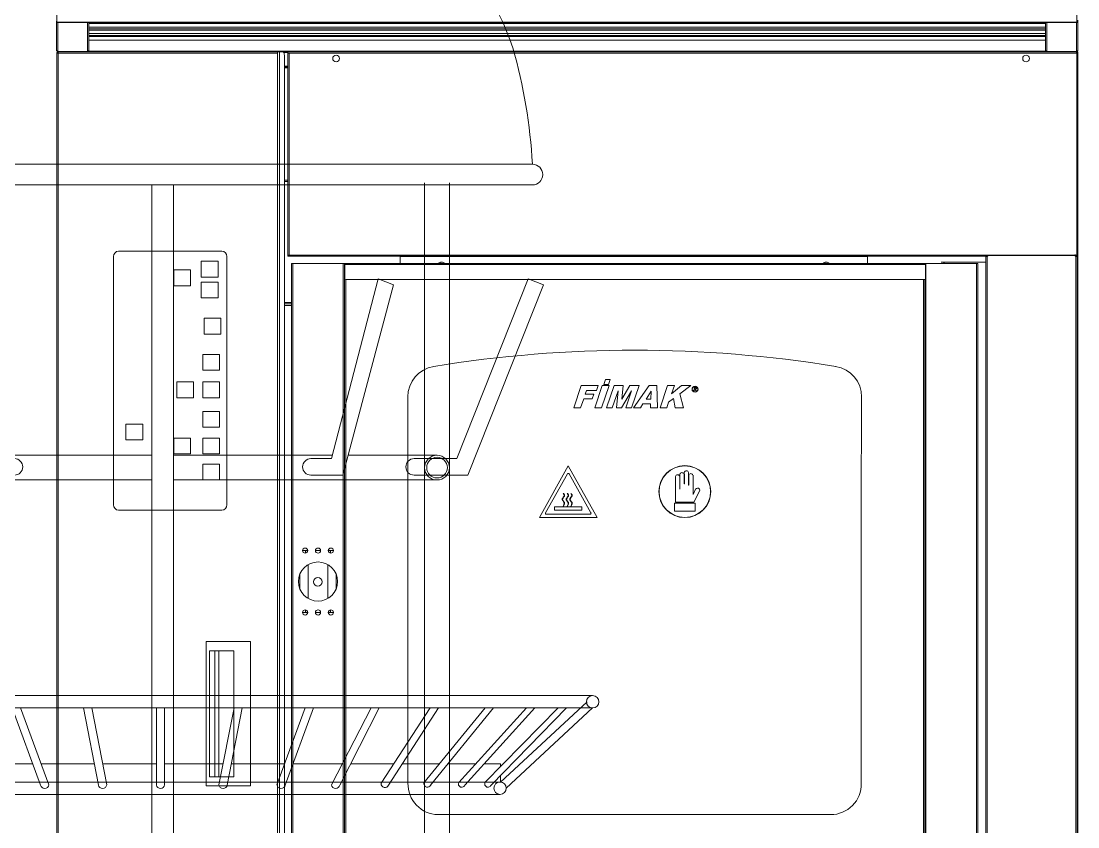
# Model space of a CAD drawing. Header units: millimetres. Extents: x 54215 to 67697, y 23496 to 56611.
# Drawn here: x 57305.5 to 57407.9, y 37597.1 to 37675.2 of the extents above; entities that cross this region are included whole.
import ezdxf

# ---------------------------------------------------------------- set-up
doc = ezdxf.new("R2010")
doc.units = ezdxf.units.MM
doc.layers.add('0 rölöve', color=7, linetype='Continuous', true_color=0xf1380e)
doc.layers.add('no3_duvar kaplama', color=8, linetype='Continuous', lineweight=0)
doc.layers.add('no3_tefriş arka ince', color=65, linetype='Continuous', lineweight=13)

# ---------------------------------------------------------------- blocks, each defined once
blk = doc.blocks.new('fimak tirimli')
at = {"layer": 'no3_tefriş arka ince', "linetype": 'Continuous', "lineweight": 0}
for p, q in [((1903.48, 4751.73), (1903.48, 4749.71)), ((2002.38, 4749.71), (2002.38, 4751.73)), ((1903.46, 4749.81), (1903.46, 4749.83)), ((1903.46, 4747.01), (1903.46, 4749.81)), ((1903.48, 4749.71), (2002.38, 4749.71)), ((1903.59, 4749.71), (1903.59, 4749.68)), ((1903.67, 4749.68), (1903.59, 4749.68)), ((1903.59, 4746.88), (1903.59, 4749.68)), ((1903.67, 4749.71), (1903.67, 4749.68)), ((1903.69, 4749.69), (1903.67, 4749.68)), ((1903.69, 4749.71), (1903.69, 4749.69)), ((1906.46, 4749.69), (1903.69, 4749.69)), ((1906.46, 4749.71), (1906.46, 4749.69)), ((1906.46, 4746.88), (1906.46, 4749.69)), ((1906.59, 4747.01), (1906.59, 4749.71)), ((1906.59, 4749.7), (1999.36, 4749.7)), ((1906.59, 4749.58), (1999.36, 4749.58)), ((1906.59, 4749.25), (1999.36, 4749.25)), ((1906.59, 4749.25), (1999.36, 4749.25)), ((1999.36, 4747.01), (1999.36, 4749.71)), ((1999.49, 4749.69), (1999.49, 4749.71)), ((1999.49, 4746.88), (1999.49, 4749.69)), ((1999.49, 4749.69), (2002.26, 4749.69)), ((2002.26, 4749.69), (2002.26, 4749.71)), ((2002.26, 4749.69), (2002.27, 4749.68)), ((2002.27, 4749.68), (2002.27, 4749.71)), ((2002.27, 4749.68), (2002.36, 4749.68)), ((2002.36, 4749.68), (2002.36, 4749.71)), ((2002.36, 4746.88), (2002.36, 4749.68)), ((2002.49, 4749.81), (2002.37, 4749.81)), ((2002.49, 4749.81), (2002.49, 4749.9)), ((2002.49, 4747.01), (2002.49, 4749.81)), ((1906.59, 4749.07), (1999.36, 4749.07)), ((1906.59, 4748.95), (1999.36, 4748.95)), ((1906.59, 4748.62), (1999.36, 4748.62)), ((1906.59, 4748.62), (1999.36, 4748.62)), ((1906.59, 4748.44), (1999.36, 4748.44)), ((1906.59, 4748.32), (1999.36, 4748.32)), ((1906.59, 4747.99), (1999.36, 4747.99)), ((1906.59, 4747.99), (1999.36, 4747.99)), ((1906.6, 4747.99), (1906.6, 4747)), ((1999.35, 4747.99), (1999.35, 4747)), ((1903.46, 4747.01), (1903.46, 4747.01)), ((1903.46, 4747), (1903.46, 4747.01)), ((1903.46, 4746.97), (1903.46, 4747)), ((1903.5, 4746.71), (1903.5, 4746.77)), ((1903.5, 4746.77), (1903.62, 4746.77)), ((1903.5, 4662.91), (1903.5, 4746.71)), ((1903.5, 4746.71), (1903.62, 4746.71)), ((1903.59, 4746.87), (1903.56, 4746.87)), ((1903.59, 4746.88), (1906.46, 4746.88)), ((1906.47, 4746.87), (1903.59, 4746.87)), ((1903.62, 4746.83), (1903.6, 4746.83)), ((1903.6, 4746.83), (1903.6, 4746.77)), ((1903.62, 4746.77), (1903.62, 4746.87)), ((1924.88, 4746.83), (1903.62, 4746.83)), ((1903.62, 4746.71), (1903.62, 4746.83)), ((1903.62, 4746.71), (1903.62, 4746.77)), ((1903.62, 4746.77), (1903.62, 4746.77)), ((1903.62, 4662.91), (1903.62, 4746.71)), ((1903.62, 4746.71), (1924.88, 4746.71)), ((1906.72, 4746.89), (1906.52, 4746.89)), ((1925.34, 4746.89), (1906.52, 4746.89)), ((1906.72, 4746.9), (1906.58, 4746.93)), ((1906.72, 4746.9), (1999.23, 4746.9)), ((1924.88, 4746.83), (1924.88, 4662.83)), ((1924.88, 4746.83), (1925.08, 4746.83)), ((1925.08, 4746.83), (1925.08, 4662.83)), ((1925.44, 4746.83), (1925.08, 4746.83)), ((1925.34, 4746.83), (1925.34, 4746.89)), ((1925.49, 4746.8), (1925.9, 4746.8)), ((1925.9, 4746.79), (1925.5, 4746.79)), ((1925.5, 4746.78), (1925.9, 4746.78)), ((1925.55, 4745.03), (1925.55, 4746.53)), ((1925.9, 4746.89), (1925.9, 4746.78)), ((1999.43, 4746.89), (1925.9, 4746.89)), ((1925.9, 4746.72), (1925.9, 4746.83)), ((1925.9, 4746.83), (2002.36, 4746.83)), ((1925.9, 4745.45), (1925.9, 4746.78)), ((1925.9, 4746.78), (1925.9, 4746.78)), ((1925.9, 4746.72), (1926.01, 4746.72)), ((1925.9, 4746.72), (1925.9, 4727.13)), ((1926.01, 4746.72), (2002.38, 4746.72)), ((1926.01, 4746.72), (1926.01, 4727.13)), ((1999.37, 4746.93), (1999.23, 4746.9)), ((1999.48, 4746.87), (2002.36, 4746.87)), ((2002.36, 4746.88), (1999.49, 4746.88)), ((2000.08, 4746.87), (2000.08, 4746.86)), ((2000.17, 4746.83), (2000.17, 4746.87)), ((2000.24, 4746.86), (2000.22, 4746.87)), ((2000.24, 4746.86), (2000.22, 4746.84)), ((2000.26, 4746.83), (2000.34, 4746.83)), ((2000.34, 4746.83), (2000.34, 4746.83)), ((2000.53, 4746.87), (2000.53, 4746.83)), ((2002.28, 4746.87), (2002.28, 4746.83)), ((2002.36, 4746.87), (2002.39, 4746.87)), ((2002.38, 4746.83), (2002.36, 4746.83)), ((2002.38, 4746.83), (2002.38, 4746.73)), ((2002.38, 4746.72), (2002.49, 4746.72)), ((2002.38, 4727.13), (2002.38, 4746.72)), ((2002.39, 4746.87), (2002.39, 4746.83)), ((2002.49, 4747.01), (2002.49, 4747.01)), ((2002.49, 4747), (2002.49, 4747.01)), ((2002.49, 4746.97), (2002.49, 4747)), ((2002.49, 4746.72), (2002.49, 4746.77)), ((2002.49, 4727.13), (2002.49, 4746.72)), ((1925.9, 4745.44), (1925.55, 4745.44)), ((1925.9, 4745.43), (1925.55, 4745.43)), ((1925.9, 4745.33), (1925.55, 4745.33)), ((1925.55, 4745.28), (1925.9, 4745.28)), ((1925.55, 4745.03), (1925.55, 4664.63)), ((1925.55, 4745.03), (1925.55, 4745.03)), ((1925.55, 4745.03), (1925.55, 4664.63)), ((1925.9, 4745.45), (1925.9, 4745.34)), ((1925.9, 4745.45), (1925.9, 4745.45)), ((1925.9, 4745.34), (1925.9, 4745.34)), ((1925.55, 4734.41), (1925.9, 4734.41)), ((1925.9, 4734.26), (1925.55, 4734.26)), ((1908.98, 4727.01), (1908.98, 4702.91)), ((1919.48, 4727.51), (1909.48, 4727.51)), ((1919.98, 4702.91), (1919.98, 4727.01)), ((1925.9, 4727.13), (1925.9, 4727.02)), ((1925.9, 4727.13), (1926.01, 4727.13)), ((1925.9, 4727.02), (1993.74, 4727.02)), ((1926.01, 4727.13), (2002.38, 4727.13)), ((1936.79, 4727.02), (1936.79, 4727.01)), ((1936.79, 4727.01), (1982.09, 4727.01)), ((1936.79, 4726.33), (1936.79, 4727.01)), ((1982.09, 4727.01), (1982.09, 4727.02)), ((1982.09, 4727.01), (1982.09, 4726.33)), ((1993.57, 4727), (1993.57, 4727.02)), ((1993.57, 4726.45), (1993.57, 4727.02)), ((1993.57, 4665.49), (1993.57, 4727)), ((1993.57, 4727), (1993.69, 4727)), ((1993.69, 4727), (1993.69, 4727.02)), ((1993.69, 4665.49), (1993.69, 4727)), ((1993.78, 4727.09), (1993.78, 4727.12)), ((1993.78, 4727.09), (2002.21, 4727.09)), ((2002.24, 4727.02), (2002.39, 4727.02)), ((2002.3, 4727.02), (2002.3, 4727)), ((2002.3, 4727), (2002.3, 4663)), ((2002.3, 4727), (2002.42, 4727)), ((2002.39, 4727.13), (2002.38, 4727.13)), ((2002.49, 4727.13), (2002.39, 4727.13)), ((2002.39, 4727.13), (2002.39, 4727.02)), ((2002.39, 4727.1), (2002.42, 4727.1)), ((2002.42, 4727.1), (2002.42, 4727)), ((2002.42, 4727), (2002.42, 4663)), ((2002.49, 4727.13), (2002.49, 4668.63)), ((1926.24, 4726.33), (1926.24, 4664.63)), ((1926.37, 4726.33), (1926.24, 4726.33)), ((1926.37, 4726.33), (1926.37, 4664.63)), ((1926.37, 4726.33), (1931.25, 4726.33)), ((1931.38, 4726.33), (1931.25, 4726.33)), ((1931.25, 4726.33), (1931.25, 4664.63)), ((1931.38, 4726.33), (1931.38, 4664.75)), ((1931.39, 4726.33), (1931.38, 4726.33)), ((1931.39, 4726.33), (1931.4, 4726.33)), ((1931.39, 4726.33), (1931.39, 4664.75)), ((1931.4, 4726.33), (1931.4, 4726.23)), ((1931.4, 4726.33), (1931.41, 4726.33)), ((1931.4, 4726.23), (1931.41, 4726.23)), ((1931.41, 4726.21), (1931.41, 4726.33)), ((1931.41, 4726.33), (1987.64, 4726.33)), ((1931.41, 4726.21), (1931.41, 4724.86)), ((1931.41, 4726.21), (1987.71, 4726.21)), ((1940.71, 4726.46), (1940.52, 4726.33)), ((1941.03, 4726.38), (1940.89, 4726.45)), ((1978.01, 4726.46), (1977.82, 4726.33)), ((1978.33, 4726.38), (1978.19, 4726.45)), ((1987.64, 4726.33), (1987.64, 4726.33)), ((1987.64, 4726.33), (1987.76, 4726.33)), ((1987.71, 4726.26), (1987.71, 4726.21)), ((1987.71, 4724.86), (1987.71, 4726.21)), ((1992.66, 4726.33), (1987.76, 4726.33)), ((1987.76, 4726.33), (1987.76, 4665.38)), ((1989.5, 4726.45), (1989.24, 4726.45)), ((1989.5, 4726.45), (1989.53, 4726.45)), ((1989.5, 4726.33), (1989.5, 4726.45)), ((1993.57, 4726.45), (1989.53, 4726.45)), ((1989.53, 4726.33), (1989.53, 4726.45)), ((1992.66, 4726.33), (1992.78, 4726.33)), ((1992.66, 4726.33), (1992.66, 4665.49)), ((1992.78, 4726.33), (1992.78, 4665.49)), ((1993.57, 4726.45), (1993.57, 4666.75)), ((1993.57, 4726.45), (1993.57, 4726.45)), ((1931.51, 4724.76), (1931.51, 4666.2)), ((1931.51, 4724.76), (1987.61, 4724.76)), ((1987.51, 4666.2), (1987.51, 4724.76)), ((1987.64, 4724.77), (1987.64, 4666.2)), ((1987.64, 4666.2), (1987.64, 4724.77)), ((1925.55, 4722.55), (1926.24, 4722.55)), ((1926.24, 4722.4), (1925.55, 4722.4)), ((1926.24, 4722.25), (1925.55, 4722.25)), ((1953.6, 4712.34), (1954.33, 4714.49)), ((1954.33, 4714.49), (1955.98, 4714.49)), ((1955.64, 4712.34), (1956.37, 4714.49)), ((1955.98, 4714.49), (1955.81, 4713.99)), ((1957.04, 4714.49), (1956.31, 4712.34)), ((1956.37, 4714.49), (1957.04, 4714.49)), ((1956.52, 4714.6), (1956.68, 4715.07)), ((1956.99, 4714.6), (1956.52, 4714.6)), ((1956.68, 4715.07), (1957.15, 4715.07)), ((1956.78, 4712.34), (1957.51, 4714.49)), ((1957.15, 4715.07), (1956.99, 4714.6)), ((1957.51, 4714.49), (1958.4, 4714.49)), ((1958.4, 4714.49), (1958.28, 4713.18)), ((1958.28, 4713.18), (1959.05, 4714.49)), ((1959.05, 4714.49), (1959.94, 4714.49)), ((1959.94, 4714.49), (1959.21, 4712.34)), ((1959.4, 4712.34), (1960.92, 4714.49)), ((1960.92, 4714.49), (1961.67, 4714.49)), ((1961.67, 4714.49), (1961.74, 4712.34)), ((1961.97, 4712.34), (1962.7, 4714.49)), ((1962.7, 4714.49), (1963.37, 4714.49)), ((1963.37, 4714.49), (1963.09, 4713.68)), ((1963.09, 4713.68), (1964.07, 4714.49)), ((1964.95, 4714.49), (1963.9, 4713.68)), ((1964.07, 4714.49), (1964.95, 4714.49)), ((1965.24, 4714.02), (1965.31, 4714.25)), ((1965.27, 4714.33), (1965.41, 4714.33)), ((1965.27, 4714.32), (1965.27, 4714.33)), ((1965.37, 4714.31), (1965.33, 4714.16)), ((1937.53, 4710.12), (1937.51, 4713.38)), ((1954.83, 4713.99), (1954.72, 4713.65)), ((1954.72, 4713.65), (1955.55, 4713.65)), ((1955.81, 4713.99), (1954.83, 4713.99)), ((1955.55, 4713.65), (1955.4, 4713.21)), ((1957.9, 4713.98), (1957.34, 4712.34)), ((1957.75, 4712.34), (1957.9, 4713.98)), ((1959.21, 4713.98), (1958.24, 4712.34)), ((1958.65, 4712.34), (1959.21, 4713.98)), ((1961.1, 4713.94), (1960.62, 4713.18)), ((1961.08, 4713.18), (1961.1, 4713.94)), ((1963.9, 4713.68), (1964.25, 4712.34)), ((1965.17, 4713.94), (1965.17, 4713.95)), ((1965.32, 4713.94), (1965.17, 4713.94)), ((1965.32, 4714.14), (1965.29, 4714.01)), ((1965.32, 4713.95), (1965.32, 4713.94)), ((1965.44, 4713.94), (1965.37, 4714.13)), ((1965.42, 4714.14), (1965.46, 4714.02)), ((1965.53, 4713.94), (1965.44, 4713.94)), ((1965.54, 4713.95), (1965.53, 4713.94)), ((1981.49, 4702.27), (1981.52, 4713.38)), ((1954.27, 4712.34), (1953.6, 4712.34)), ((1954.57, 4713.21), (1954.27, 4712.34)), ((1955.4, 4713.21), (1954.57, 4713.21)), ((1956.31, 4712.34), (1955.64, 4712.34)), ((1957.34, 4712.34), (1956.78, 4712.34)), ((1958.24, 4712.34), (1957.75, 4712.34)), ((1959.21, 4712.34), (1958.65, 4712.34)), ((1960.08, 4712.34), (1959.4, 4712.34)), ((1960.31, 4712.7), (1960.08, 4712.34)), ((1961.06, 4712.7), (1960.31, 4712.7)), ((1960.62, 4713.18), (1961.08, 4713.18)), ((1961.05, 4712.34), (1961.06, 4712.7)), ((1961.74, 4712.34), (1961.05, 4712.34)), ((1962.64, 4712.34), (1961.97, 4712.34)), ((1962.81, 4712.86), (1962.64, 4712.34)), ((1963.29, 4713.22), (1962.81, 4712.86)), ((1963.44, 4712.34), (1963.29, 4713.22)), ((1964.25, 4712.34), (1963.44, 4712.34)), ((1937.53, 4710.12), (1937.53, 4675.92)), ((1953.07, 4706.7), (1950.27, 4701.7)), ((1953.07, 4706.7), (1955.88, 4701.7)), ((1964.32, 4706.06), (1964.32, 4705.89)), ((1964.74, 4706.06), (1964.74, 4705.79)), ((1952.99, 4705.91), (1950.88, 4702.15)), ((1953.16, 4705.91), (1955.27, 4702.15)), ((1963.47, 4703.19), (1963.47, 4705.68)), ((1963.88, 4705.68), (1963.88, 4704.44)), ((1963.9, 4705.68), (1963.88, 4705.68)), ((1963.89, 4705.89), (1963.89, 4705.68)), ((1963.9, 4704.44), (1963.9, 4705.68)), ((1964.33, 4705.89), (1964.31, 4705.89)), ((1964.31, 4705.89), (1964.31, 4704.96)), ((1964.33, 4704.96), (1964.33, 4705.89)), ((1964.73, 4705.79), (1964.73, 4704.81)), ((1964.75, 4705.79), (1964.73, 4705.79)), ((1964.75, 4704.81), (1964.75, 4705.79)), ((1965.17, 4703.93), (1965.17, 4705.79)), ((1952.57, 4704.01), (1952.6, 4704.01)), ((1952.96, 4704.01), (1952.99, 4704.01)), ((1953.31, 4704.01), (1953.34, 4704.01)), ((1963.88, 4704.44), (1963.9, 4704.44)), ((1964.31, 4704.96), (1964.33, 4704.96)), ((1964.73, 4704.81), (1964.75, 4704.81)), ((1965.17, 4703.93), (1965.42, 4704.43)), ((1965.25, 4703.19), (1965.79, 4704.24)), ((1965.38, 4703.07), (1963.38, 4703.07)), ((1963.38, 4703.07), (1963.38, 4702.32)), ((1965.25, 4703.19), (1963.47, 4703.19)), ((1965.38, 4702.32), (1965.38, 4703.07)), ((1909.48, 4702.41), (1919.48, 4702.41)), ((1950.96, 4702), (1955.18, 4702)), ((1951.75, 4702.72), (1951.75, 4702.41)), ((1951.75, 4702.72), (1954.4, 4702.72)), ((1951.75, 4702.41), (1954.4, 4702.41)), ((1952.58, 4702.8), (1952.61, 4702.8)), ((1952.97, 4702.8), (1953, 4702.8)), ((1953.32, 4702.8), (1953.35, 4702.8)), ((1954.4, 4702.72), (1954.4, 4702.41)), ((1963.38, 4702.32), (1965.38, 4702.32)), ((1981.49, 4702.27), (1981.49, 4675.91)), ((1950.27, 4701.7), (1955.88, 4701.7)), ((1927.81, 4698.48), (1927.31, 4698.48)), ((1927.59, 4698.48), (1927.59, 4698.23)), ((1929.06, 4698.48), (1928.56, 4698.48)), ((1930.31, 4698.48), (1929.81, 4698.48)), ((1930.01, 4698.24), (1930.01, 4698.48)), ((1927.85, 4697.12), (1927.85, 4693.84)), ((1929.75, 4693.83), (1929.75, 4697.14)), ((1927.06, 4696.22), (1927.06, 4694.74)), ((1930.56, 4694.74), (1930.56, 4696.22)), ((1928.8, 4692.73), (1928.82, 4692.73)), ((1927.31, 4692.48), (1927.81, 4692.48)), ((1927.59, 4692.72), (1927.59, 4692.48)), ((1927.62, 4692.72), (1927.59, 4692.72)), ((1928.56, 4692.48), (1929.06, 4692.48)), ((1928.78, 4692.73), (1928.83, 4692.73)), ((1929.81, 4692.48), (1930.31, 4692.48)), ((1930.01, 4692.72), (1929.99, 4692.72)), ((1930.01, 4692.48), (1930.01, 4692.72)), ((1917.98, 4675.66), (1917.98, 4689.66)), ((1922.28, 4689.66), (1917.98, 4689.66)), ((1922.28, 4675.66), (1922.28, 4689.66)), ((1918.29, 4688.76), (1918.29, 4676.56)), ((1920.65, 4688.76), (1918.29, 4688.76)), ((1918.8, 4688.76), (1918.8, 4676.56)), ((1919.21, 4688.76), (1919.21, 4676.56)), ((1920.65, 4688.76), (1920.65, 4676.56)), ((1920.65, 4676.56), (1918.29, 4676.56)), ((1922.28, 4675.66), (1917.98, 4675.66)), ((1940.44, 4672.88), (1978.51, 4672.88))]:
    blk.add_line(p, q, dxfattribs=at)
at = {"layer": 'no3_tefriş arka ince', "linetype": 'Continuous', "lineweight": 0, "flags": 128}
blk.add_lwpolyline([(1925.55, 4746.53), (1925.54, 4746.59), (1925.54, 4746.65), (1925.53, 4746.7), (1925.52, 4746.75), (1925.5, 4746.78), (1925.48, 4746.81), (1925.46, 4746.83), (1925.44, 4746.83)], dxfattribs=at)
at = {"layer": 'no3_tefriş arka ince'}
for points in [[(1919.12, 4725.01), (1917.49, 4725.01), (1917.49, 4726.55), (1919.12, 4726.55)], [(1916.46, 4724.17), (1914.83, 4724.17), (1914.83, 4725.71), (1916.46, 4725.71)], [(1919.12, 4722.98), (1917.49, 4722.98), (1917.49, 4724.52), (1919.12, 4724.52)], [(1919.4, 4719.48), (1917.77, 4719.48), (1917.77, 4721.02), (1919.4, 4721.02)], [(1919.26, 4715.98), (1917.63, 4715.98), (1917.63, 4717.51), (1919.26, 4717.51)], [(1916.74, 4713.31), (1915.11, 4713.31), (1915.11, 4714.85), (1916.74, 4714.85)], [(1919.26, 4713.31), (1917.63, 4713.31), (1917.63, 4714.85), (1919.26, 4714.85)], [(1919.26, 4710.44), (1917.63, 4710.44), (1917.63, 4711.98), (1919.26, 4711.98)], [(1911.81, 4709.21), (1910.18, 4709.21), (1910.18, 4710.75), (1911.81, 4710.75)], [(1916.46, 4707.85), (1914.83, 4707.85), (1914.83, 4709.39), (1916.46, 4709.39)], [(1919.26, 4707.85), (1917.63, 4707.85), (1917.63, 4709.39), (1919.26, 4709.39)], [(1919.26, 4705.33), (1917.63, 4705.33), (1917.63, 4706.87), (1919.26, 4706.87)]]:
    blk.add_lwpolyline(points, close=True, dxfattribs=at)
at = {"layer": 'no3_tefriş arka ince', "linetype": 'Continuous', "lineweight": 0}
for centre, radius in [((1930.56, 4746.19), 0.325), ((1997.46, 4746.19), 0.325), ((1965.37, 4714.13), 0.29), ((1965.37, 4714.13), 0.279), ((1964.38, 4704.2), 2.52), ((1964.38, 4704.2), 2.5), ((1927.56, 4698.48), 0.25), ((1928.81, 4698.48), 0.25), ((1930.06, 4698.48), 0.25), ((1928.81, 4695.48), 1.9), ((1928.79, 4695.45), 0.425), ((1927.56, 4692.48), 0.25), ((1928.81, 4692.48), 0.25), ((1930.06, 4692.48), 0.25)]:
    blk.add_circle(centre, radius, dxfattribs=at)
for centre, radius, start, end in [((1906.46, 4749.82), 0.13, 269.9753, 305.7283), ((1999.49, 4749.82), 0.13, 234.2669, 270.0295), ((1903.56, 4746.97), 0.101, 180, 270), ((1903.6, 4746.73), 0.101, 90, 156.0332), ((2000.17, 4746.78), 0.11, 27.1782, 45), ((2000.53, 4746.77), 0.1, 90, 142.2694), ((2002.39, 4746.97), 0.101, 270, 360), ((1909.48, 4727.01), 0.5, 90.076, 180.0001), ((1919.48, 4727.01), 0.5, 0, 90), ((1993.68, 4727.1), 0.1, 275.8602, 354.1398), ((2002.31, 4727.1), 0.1, 185.8602, 264.1398), ((1940.79, 4726.06), 0.4, 90, 137.9188), ((1940.79, 4726.06), 0.4, 42.0812, 90), ((1978.09, 4726.06), 0.4, 90, 137.9188), ((1978.09, 4726.06), 0.4, 42.0812, 90), ((1931.51, 4724.86), 0.1, 180, 270), ((1987.61, 4724.86), 0.1, 270, 0), ((1959.52, 4595.86), 122.05, 80.8144, 99.1856), ((1940.51, 4713.38), 3, 99.1856, 180), ((1978.52, 4713.38), 3, 0, 80.8144), ((1965.4, 4714.17), 0.141, 90.4535, 100.1191), ((1964.53, 4705.99), 0.224, 18.3685, 161.6315), ((1953.07, 4705.86), 0.102, 29.3022, 150.6978), ((1963.68, 4705.61), 0.224, 18.3685, 161.6315), ((1964.1, 4705.82), 0.224, 18.3685, 161.6315), ((1964.95, 4705.72), 0.224, 18.3685, 161.6315), ((1965.61, 4704.34), 0.208, 331.8889, 153.2262), ((1909.48, 4702.91), 0.5, 180, 270), ((1919.48, 4702.91), 0.5, 270, 0), ((1950.96, 4702.1), 0.102, 150.6978, 270), ((1955.18, 4702.1), 0.102, 270, 29.3022), ((1940.5, 4675.85), 2.97, 178.6891, 268.8897), ((1978.53, 4675.84), 2.96, 269.6372, 1.2446)]:
    blk.add_arc(centre, radius, start, end, dxfattribs=at)
for points, knots in [([(1903.46, 4749.81), (1903.46, 4749.79), (1903.47, 4749.76), (1903.5, 4749.72), (1903.54, 4749.69), (1903.57, 4749.68), (1903.59, 4749.68)], [0, 0, 0, 0, 0.249996, 0.499994, 0.749997, 1, 1, 1, 1]), ([(2002.49, 4749.81), (2002.48, 4749.79), (2002.48, 4749.76), (2002.45, 4749.72), (2002.41, 4749.69), (2002.37, 4749.68), (2002.36, 4749.68)], [0, 0, 0, 0, 0.249997, 0.499995, 0.750011, 1, 1, 1, 1]), ([(1903.59, 4746.88), (1903.57, 4746.88), (1903.54, 4746.89), (1903.5, 4746.92), (1903.47, 4746.96), (1903.46, 4746.99), (1903.46, 4747.01)], [0, 0, 0, 0, 0.250002, 0.499998, 0.749993, 1, 1, 1, 1]), ([(1903.46, 4747), (1903.46, 4746.99), (1903.47, 4746.95), (1903.5, 4746.91), (1903.54, 4746.88), (1903.57, 4746.88), (1903.59, 4746.87)], [0, 0, 0, 0, 0.250002, 0.499999, 0.749995, 1, 1, 1, 1]), ([(1906.59, 4747.01), (1906.59, 4746.99), (1906.58, 4746.96), (1906.55, 4746.91), (1906.51, 4746.88), (1906.48, 4746.88), (1906.46, 4746.88)], [0, 0, 0, 0, 0.249999, 0.499994, 0.750001, 1, 1, 1, 1]), ([(1906.47, 4746.87), (1906.48, 4746.87), (1906.5, 4746.88), (1906.53, 4746.89), (1906.56, 4746.9), (1906.57, 4746.92), (1906.57, 4746.92)], [0, 0, 0, 0, 0.250006, 0.500009, 0.749999, 1, 1, 1, 1]), ([(1906.57, 4746.92), (1906.58, 4746.94), (1906.6, 4746.96), (1906.6, 4746.99), (1906.6, 4747)], [0, 0, 0, 0, 0.500008, 1, 1, 1, 1]), ([(1925.34, 4746.89), (1925.34, 4746.89), (1925.34, 4746.89), (1925.34, 4746.86), (1925.33, 4746.84), (1925.33, 4746.83)], [0, 0, 0, 0, 0.380412, 0.760915, 1, 1, 1, 1]), ([(1999.37, 4746.92), (1999.36, 4746.94), (1999.35, 4746.96), (1999.35, 4746.99), (1999.35, 4747)], [0, 0, 0, 0, 0.500005, 1, 1, 1, 1]), ([(1999.36, 4747.01), (1999.36, 4746.99), (1999.36, 4746.96), (1999.39, 4746.91), (1999.44, 4746.88), (1999.47, 4746.88), (1999.49, 4746.88)], [0, 0, 0, 0, 0.249996, 0.499987, 0.74999, 1, 1, 1, 1]), ([(1999.48, 4746.87), (1999.47, 4746.87), (1999.45, 4746.88), (1999.42, 4746.89), (1999.39, 4746.9), (1999.38, 4746.92), (1999.37, 4746.92)], [0, 0, 0, 0, 0.250002, 0.500028, 0.750018, 1, 1, 1, 1]), ([(2000.08, 4746.86), (2000.08, 4746.85), (2000.08, 4746.84), (2000.08, 4746.82), (2000.08, 4746.82)], [0, 0, 0, 0, 0.8991917, 1, 1, 1, 1]), ([(2002.36, 4746.88), (2002.37, 4746.88), (2002.41, 4746.89), (2002.45, 4746.92), (2002.48, 4746.96), (2002.48, 4746.99), (2002.49, 4747.01)], [0, 0, 0, 0, 0.249988, 0.499998, 0.750006, 1, 1, 1, 1]), ([(2002.49, 4747), (2002.48, 4746.99), (2002.48, 4746.95), (2002.45, 4746.91), (2002.41, 4746.88), (2002.37, 4746.88), (2002.36, 4746.87)], [0, 0, 0, 0, 0.250003, 0.500001, 0.750011, 1, 1, 1, 1]), ([(2002.36, 4746.83), (2002.36, 4746.83), (2002.36, 4746.83), (2002.37, 4746.8), (2002.37, 4746.77), (2002.37, 4746.74), (2002.38, 4746.72)], [0, 0, 0, 0, 0.2499911, 0.5000118, 0.7499988, 1, 1, 1, 1]), ([(2002.49, 4746.72), (2002.48, 4746.74), (2002.48, 4746.77), (2002.46, 4746.8), (2002.42, 4746.83), (2002.39, 4746.83), (2002.38, 4746.83)], [0, 0, 0, 0, 0.250005, 0.499989, 0.750012, 1, 1, 1, 1]), ([(2002.39, 4746.72), (2002.39, 4746.73), (2002.39, 4746.73), (2002.38, 4746.73), (2002.38, 4746.73), (2002.38, 4746.73), (2002.38, 4746.73)], [0, 0, 0, 0, 0.250005, 0.500053, 0.750008, 1, 1, 1, 1]), ([(2002.39, 4746.87), (2002.4, 4746.87), (2002.43, 4746.87), (2002.46, 4746.85), (2002.48, 4746.81), (2002.48, 4746.79), (2002.49, 4746.77)], [0, 0, 0, 0, 0.250009, 0.499998, 0.750013, 1, 1, 1, 1]), ([(1993.57, 4727), (1993.57, 4727), (1993.57, 4727), (1993.6, 4727), (1993.64, 4727), (1993.67, 4727), (1993.69, 4727)], [0, 0, 0, 0, 0.2499839, 0.4999943, 0.7500223, 1, 1, 1, 1]), ([(2002.21, 4727.18), (2002.21, 4727.16), (2002.21, 4727.14), (2002.21, 4727.11), (2002.21, 4727.09)], [0, 0, 0, 0, 0.50002, 1, 1, 1, 1]), ([(2002.3, 4727), (2002.31, 4727), (2002.35, 4727), (2002.39, 4727), (2002.41, 4727), (2002.42, 4727), (2002.42, 4727)], [0, 0, 0, 0, 0.250004, 0.500027, 0.750015, 1, 1, 1, 1]), ([(1965.31, 4714.29), (1965.31, 4714.29), (1965.31, 4714.3), (1965.31, 4714.3), (1965.3, 4714.31), (1965.29, 4714.32), (1965.28, 4714.32), (1965.27, 4714.32)], [0, 0, 0, 0, 0.125307, 0.250508, 0.499867, 0.749601, 1, 1, 1, 1]), ([(1965.31, 4714.25), (1965.31, 4714.26), (1965.31, 4714.27), (1965.31, 4714.28), (1965.31, 4714.29)], [0, 0, 0, 0, 0.560266, 1, 1, 1, 1]), ([(1965.48, 4714.24), (1965.48, 4714.25), (1965.47, 4714.27), (1965.46, 4714.29), (1965.44, 4714.31), (1965.42, 4714.31), (1965.4, 4714.31)], [0, 0, 0, 0, 0.187481, 0.374392, 0.561189, 1, 1, 1, 1]), ([(1965.41, 4714.33), (1965.44, 4714.33), (1965.48, 4714.33), (1965.51, 4714.3), (1965.52, 4714.29), (1965.53, 4714.26), (1965.53, 4714.25), (1965.53, 4714.24)], [0, 0, 0, 0, 0.4982929, 0.6237293, 0.7491579, 0.8745199, 1, 1, 1, 1]), ([(1965.17, 4713.95), (1965.17, 4713.95), (1965.18, 4713.95), (1965.19, 4713.96), (1965.2, 4713.96)], [0, 0, 0, 0, 0.560474, 1, 1, 1, 1]), ([(1965.2, 4713.96), (1965.2, 4713.96), (1965.21, 4713.96), (1965.21, 4713.97), (1965.22, 4713.97)], [0, 0, 0, 0, 0.560262, 1, 1, 1, 1]), ([(1965.22, 4713.97), (1965.22, 4713.98), (1965.23, 4713.99), (1965.23, 4714.01), (1965.24, 4714.02)], [0, 0, 0, 0, 0.55949, 1, 1, 1, 1]), ([(1965.29, 4714.01), (1965.28, 4714.01), (1965.28, 4713.99), (1965.28, 4713.98), (1965.28, 4713.98)], [0, 0, 0, 0, 0.560172, 1, 1, 1, 1]), ([(1965.28, 4713.98), (1965.28, 4713.98), (1965.28, 4713.97), (1965.28, 4713.97), (1965.28, 4713.96), (1965.29, 4713.96)], [0, 0, 0, 0, 0.280649, 0.561369, 1, 1, 1, 1]), ([(1965.29, 4713.96), (1965.29, 4713.96), (1965.31, 4713.95), (1965.32, 4713.95), (1965.32, 4713.95)], [0, 0, 0, 0, 0.558473, 1, 1, 1, 1]), ([(1965.37, 4714.13), (1965.36, 4714.13), (1965.35, 4714.13), (1965.33, 4714.13), (1965.32, 4714.14)], [0, 0, 0, 0, 0.559967, 1, 1, 1, 1]), ([(1965.33, 4714.16), (1965.33, 4714.15), (1965.35, 4714.15), (1965.36, 4714.15), (1965.36, 4714.15)], [0, 0, 0, 0, 0.5600141, 1, 1, 1, 1]), ([(1965.36, 4714.15), (1965.38, 4714.15), (1965.41, 4714.16), (1965.45, 4714.18), (1965.47, 4714.21), (1965.47, 4714.23), (1965.48, 4714.24)], [0, 0, 0, 0, 0.280786, 0.56022, 0.780142, 1, 1, 1, 1]), ([(1965.53, 4714.24), (1965.53, 4714.23), (1965.53, 4714.2), (1965.48, 4714.15), (1965.44, 4714.14), (1965.42, 4714.14)], [0, 0, 0, 0, 0.2792478, 0.5601036, 1, 1, 1, 1]), ([(1965.46, 4714.02), (1965.46, 4714.01), (1965.47, 4713.99), (1965.49, 4713.97), (1965.51, 4713.96), (1965.53, 4713.95), (1965.54, 4713.95)], [0, 0, 0, 0, 0.280993, 0.560286, 0.779445, 1, 1, 1, 1]), ([(1952.58, 4702.8), (1952.6, 4702.84), (1952.64, 4702.91), (1952.68, 4703.02), (1952.68, 4703.13), (1952.63, 4703.22), (1952.57, 4703.29), (1952.52, 4703.36), (1952.48, 4703.42), (1952.49, 4703.51), (1952.55, 4703.61), (1952.63, 4703.69), (1952.68, 4703.78), (1952.69, 4703.83), (1952.68, 4703.89), (1952.63, 4703.95), (1952.59, 4703.99), (1952.57, 4704.01)], [0, 0, 0, 0, 0.091427, 0.175343, 0.251724, 0.321074, 0.395978, 0.452442, 0.502864, 0.557569, 0.620888, 0.759658, 0.800996, 0.837679, 0.872425, 0.931651, 1, 1, 1, 1]), ([(1952.61, 4702.8), (1952.63, 4702.84), (1952.67, 4702.91), (1952.72, 4703.02), (1952.71, 4703.13), (1952.66, 4703.22), (1952.6, 4703.29), (1952.55, 4703.36), (1952.51, 4703.42), (1952.52, 4703.51), (1952.59, 4703.61), (1952.66, 4703.69), (1952.71, 4703.78), (1952.72, 4703.83), (1952.71, 4703.89), (1952.67, 4703.95), (1952.62, 4703.99), (1952.6, 4704.01)], [0, 0, 0, 0, 0.091427, 0.175343, 0.251724, 0.321074, 0.395978, 0.452442, 0.502864, 0.557569, 0.620888, 0.759658, 0.800996, 0.837679, 0.872426, 0.931651, 1, 1, 1, 1]), ([(1952.97, 4702.8), (1952.99, 4702.84), (1953.03, 4702.91), (1953.07, 4703.02), (1953.07, 4703.13), (1953.01, 4703.22), (1952.95, 4703.29), (1952.9, 4703.36), (1952.87, 4703.42), (1952.88, 4703.51), (1952.94, 4703.61), (1953.02, 4703.69), (1953.07, 4703.78), (1953.08, 4703.83), (1953.07, 4703.89), (1953.02, 4703.95), (1952.98, 4703.99), (1952.96, 4704.01)], [0, 0, 0, 0, 0.091427, 0.175343, 0.251724, 0.321074, 0.395978, 0.452442, 0.502864, 0.557569, 0.620888, 0.759658, 0.800996, 0.837679, 0.872425, 0.931651, 1, 1, 1, 1]), ([(1953, 4702.8), (1953.02, 4702.84), (1953.06, 4702.91), (1953.1, 4703.02), (1953.1, 4703.13), (1953.04, 4703.22), (1952.99, 4703.29), (1952.94, 4703.36), (1952.9, 4703.42), (1952.91, 4703.51), (1952.97, 4703.61), (1953.05, 4703.69), (1953.1, 4703.78), (1953.11, 4703.83), (1953.1, 4703.89), (1953.05, 4703.95), (1953.01, 4703.99), (1952.99, 4704.01)], [0, 0, 0, 0, 0.091427, 0.175343, 0.251724, 0.321074, 0.395978, 0.452442, 0.502864, 0.557569, 0.620888, 0.759658, 0.800996, 0.837679, 0.872425, 0.931651, 1, 1, 1, 1]), ([(1953.32, 4702.8), (1953.34, 4702.84), (1953.38, 4702.91), (1953.42, 4703.02), (1953.42, 4703.13), (1953.36, 4703.22), (1953.3, 4703.29), (1953.25, 4703.36), (1953.22, 4703.42), (1953.23, 4703.51), (1953.29, 4703.61), (1953.36, 4703.69), (1953.41, 4703.78), (1953.43, 4703.83), (1953.42, 4703.89), (1953.37, 4703.95), (1953.33, 4703.99), (1953.31, 4704.01)], [0, 0, 0, 0, 0.091427, 0.175343, 0.251724, 0.321074, 0.395978, 0.452443, 0.502864, 0.557569, 0.620888, 0.759658, 0.800996, 0.837679, 0.872425, 0.931651, 1, 1, 1, 1]), ([(1953.35, 4702.8), (1953.37, 4702.84), (1953.41, 4702.91), (1953.45, 4703.02), (1953.45, 4703.13), (1953.39, 4703.22), (1953.33, 4703.29), (1953.28, 4703.36), (1953.25, 4703.42), (1953.26, 4703.51), (1953.32, 4703.61), (1953.4, 4703.69), (1953.44, 4703.78), (1953.46, 4703.83), (1953.45, 4703.89), (1953.4, 4703.95), (1953.36, 4703.99), (1953.34, 4704.01)], [0, 0, 0, 0, 0.091427, 0.175343, 0.251724, 0.321074, 0.395978, 0.452443, 0.502864, 0.557569, 0.620888, 0.759658, 0.800996, 0.837679, 0.872426, 0.931651, 1, 1, 1, 1])]:
    blk.add_open_spline(points, degree=3, knots=knots, dxfattribs=at)
blk = doc.blocks.new('awetuyk')
at = {"layer": 'no3_duvar kaplama', "lineweight": 0}
for p, q in [((13896.26, 17753.34), (13824.56, 17753.34)), ((13885.81, 17663.77), (13885.81, 17751.53)), ((13888.21, 17663.77), (13888.21, 17751.53)), ((13824.56, 17751.34), (13896.26, 17751.34)), ((13859.36, 17663.77), (13859.36, 17751.34)), ((13861.46, 17663.77), (13861.46, 17751.34)), ((13876.79, 17724.8), (13881.3, 17742.24)), ((13882.79, 17741.65), (13881.3, 17742.24)), ((13888.92, 17724.8), (13895.84, 17742.24)), ((13897.33, 17741.65), (13895.84, 17742.24)), ((13877.88, 17723.2), (13882.79, 17741.65)), ((13890, 17723.2), (13897.33, 17741.65)), ((13843.95, 17725.13), (13859.36, 17725.13)), ((13861.46, 17725.13), (13876.88, 17725.13)), ((13874.78, 17724.8), (13876.79, 17724.8)), ((13878.39, 17725.13), (13887.01, 17725.13)), ((13884.79, 17724.8), (13888.92, 17724.8)), ((13874.78, 17723.2), (13877.88, 17723.2)), ((13884.79, 17723.2), (13890, 17723.2)), ((13859.36, 17722.73), (13833.81, 17722.73)), ((13887.01, 17722.73), (13861.46, 17722.73)), ((13902.1, 17701.82), (13818.72, 17701.82)), ((13902.1, 17700.62), (13818.72, 17700.62)), ((13848.57, 17693.15), (13845.81, 17700.62)), ((13849.37, 17693.17), (13846.61, 17700.62)), ((13854.18, 17693.15), (13852.73, 17700.62)), ((13854.98, 17693.17), (13853.53, 17700.62)), ((13859.8, 17693.15), (13859.8, 17700.62)), ((13860.6, 17693.17), (13860.6, 17700.62)), ((13865.87, 17693.17), (13867.33, 17700.62)), ((13866.67, 17693.15), (13868.13, 17700.62)), ((13871.49, 17693.17), (13874.24, 17700.62)), ((13872.29, 17693.15), (13875.04, 17700.62)), ((13876.77, 17693.17), (13880.61, 17700.62)), ((13877.57, 17693.15), (13881.41, 17700.62)), ((13881.6, 17693.32), (13886.35, 17700.62)), ((13882.3, 17693.15), (13887.15, 17700.62)), ((13885.74, 17693.35), (13891.68, 17700.62)), ((13886.39, 17693.15), (13892.48, 17700.62)), ((13889.11, 17693.38), (13895.69, 17700.62)), ((13889.7, 17693.15), (13896.49, 17700.62)), ((13891.66, 17693.38), (13898.75, 17700.62)), ((13892.25, 17693.15), (13899.55, 17700.62)), ((13893.17, 17693.42), (13901.56, 17701.21)), ((13893.72, 17692.84), (13902.1, 17700.62)), ((13893.12, 17693.44), (13827.74, 17693.44)), ((13893.12, 17693.44), (13829.14, 17693.44)), ((13893.12, 17692.24), (13827.74, 17692.24))]:
    blk.add_line(p, q, dxfattribs=at)
blk.add_lwpolyline([(13896.26, 17753.34, 0.055499), (13894.37, 17764.62, 0.240998), (13875.29, 17783.05, 0.076964), (13860.41, 17785.92, 0.076964), (13845.53, 17783.05, 0.240998), (13826.45, 17764.62, 0.055499), (13824.56, 17753.34)], format="xyb", dxfattribs=at)
for points in [[(13847.8, 17695.22), (13843.02, 17695.22)], [(13853.78, 17695.22), (13848.61, 17695.22)], [(13859.8, 17695.22), (13854.58, 17695.22)], [(13866.27, 17695.22), (13860.6, 17695.22)], [(13872.25, 17695.22), (13867.08, 17695.22)], [(13877.83, 17695.22), (13873.05, 17695.22)], [(13882.84, 17695.22), (13878.64, 17695.22)], [(13887.27, 17695.22), (13883.65, 17695.22)], [(13890.79, 17695.22), (13888.08, 17695.22)], [(13893.17, 17694.92), (13893.17, 17695.22), (13891.58, 17695.22)], [(13892.53, 17693.44), (13893.17, 17693.44), (13893.17, 17694.09)], [(13843.94, 17693.44), (13848.46, 17693.44)], [(13849.27, 17693.44), (13854.13, 17693.44)], [(13854.93, 17693.44), (13859.8, 17693.44)], [(13860.6, 17693.44), (13865.92, 17693.44)], [(13866.73, 17693.44), (13871.59, 17693.44)], [(13872.39, 17693.44), (13876.91, 17693.44)], [(13877.72, 17693.44), (13881.68, 17693.44)], [(13882.49, 17693.44), (13885.81, 17693.44)], [(13886.63, 17693.44), (13889.16, 17693.44)], [(13889.96, 17693.44), (13891.72, 17693.44)]]:
    blk.add_lwpolyline(points, dxfattribs=at)
for centre, radius in [((13887.01, 17723.93), 1.2), ((13887.01, 17723.93), 1), ((13902.1, 17701.22), 0.6), ((13893.12, 17692.84), 0.6)]:
    blk.add_circle(centre, radius, dxfattribs=at)
for centre, radius, start, end in [((13896.26, 17752.34), 1, 270, 90), ((13846.04, 17724), 0.8, 270, 90), ((13874.78, 17724), 0.8, 90, 270), ((13884.79, 17724), 0.8, 90, 270), ((13848.97, 17693.22), 0.404, 189.73, 353.0539), ((13854.58, 17693.22), 0.404, 189.73, 353.0539), ((13860.2, 17693.22), 0.404, 189.73, 353.0539), ((13866.27, 17693.22), 0.404, 186.9461, 350.27), ((13871.89, 17693.22), 0.404, 186.9461, 350.27), ((13877.18, 17693.22), 0.404, 186.9461, 350.27), ((13881.96, 17693.26), 0.362, 170.0944, 342.4385), ((13886.08, 17693.28), 0.342, 168.5789, 336.7102), ((13889.4, 17693.25), 0.316, 156.3924, 340.544), ((13891.95, 17693.25), 0.316, 156.3924, 340.544)]:
    blk.add_arc(centre, radius, start, end, dxfattribs=at)

msp = doc.modelspace()

# ---------------------------------------------------------------- block references
msp.add_blockref('awetuyk', (43458.792, 19908.02))
at = {"layer": '0 rölöve'}
msp.add_blockref('fimak tirimli', (55405.452, 32925.421), dxfattribs=at)

doc.saveas('drawing.dxf')
